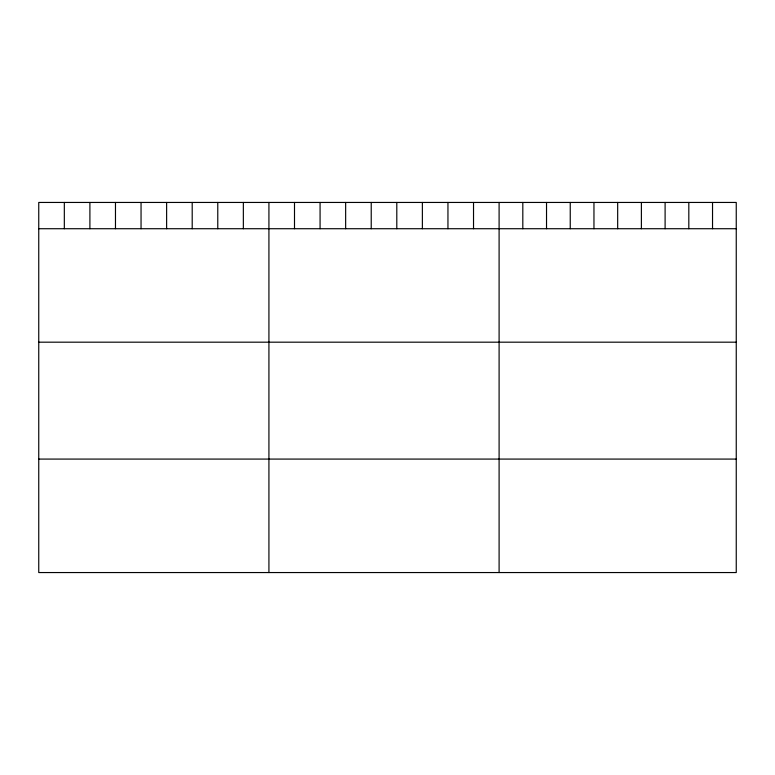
<?xml version="1.0" encoding="UTF-8"?>
<svg xmlns="http://www.w3.org/2000/svg" width="775" height="775" viewBox="0 0 775 775"><rect width="100%" height="100%" fill="white"/><g stroke="black" fill="none" stroke-linecap="round" stroke-linejoin="round"><path stroke-width="1.16" d="M736.25 228.722L736.25 572.551L38.75 572.551L38.75 202.449L736.25 202.449L736.25 228.722L38.75 228.722M38.75 342.182L736.25 342.182M38.75 459.081L736.25 459.081M712.535 202.449L712.535 228.722M688.82 202.449L688.82 228.722M665.105 202.449L665.105 228.722M641.39 202.449L641.39 228.722M617.675 202.449L617.675 228.722M593.96 202.449L593.96 228.722M570.245 202.449L570.245 228.722M546.53 202.449L546.53 228.722M522.815 202.449L522.815 228.722M499.1 202.449L499.1 572.551M473.525 202.449L473.525 228.722M447.95 202.449L447.95 228.722M422.375 202.449L422.375 228.722M396.8 202.449L396.8 228.722M371.225 202.449L371.225 228.722M345.65 202.449L345.65 228.722M320.075 202.449L320.075 228.722M294.5 202.449L294.5 228.722M268.925 202.449L268.925 572.551M243.35 202.449L243.35 228.722M217.775 202.449L217.775 228.722M192.2 202.449L192.2 228.722M166.625 202.449L166.625 228.722M141.05 202.449L141.05 228.722M115.475 202.449L115.475 228.722M89.9 202.449L89.9 228.722M64.325 202.449L64.325 228.722"/></g></svg>
